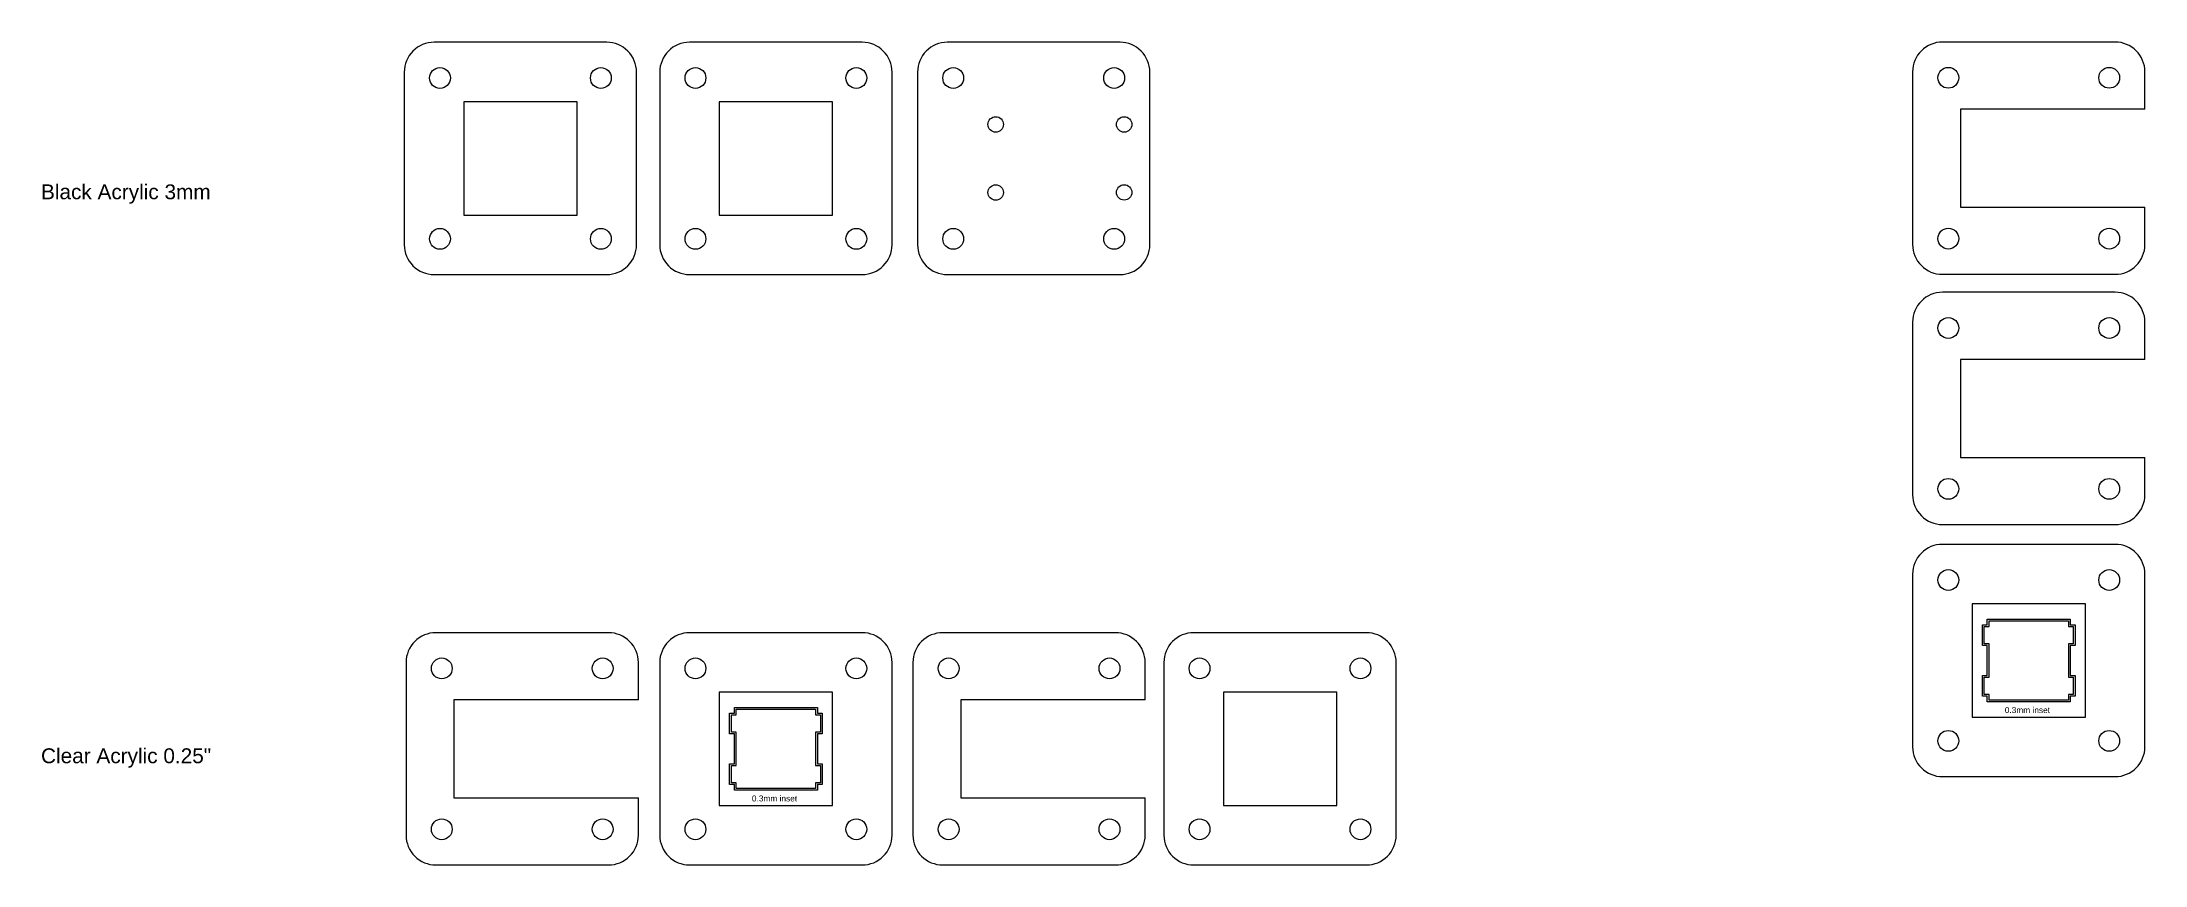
# Model space of a CAD drawing. Header units: millimetres. Extents: x -114 to 240, y -10 to 128.
import ezdxf

# ---------------------------------------------------------------- set-up
doc = ezdxf.new("R2010")
doc.units = ezdxf.units.MM
doc.layers.get('0').update_dxf_attribs({"color": 5})
doc.layers.add('Boxes', color=3, linetype='Continuous')
doc.layers.add('Hidden', color=6, linetype='Continuous')
doc.layers.add('Cuts', color=7, linetype='Continuous', lineweight=0)
doc.styles.get("Standard").update_dxf_attribs({"font": 'Arial.ttf'})

# ---------------------------------------------------------------- blocks, each defined once
blk = doc.blocks.new('Cherry Hole Inset')
at = {"layer": 'Cuts'}
blk.add_lwpolyline([(1.1114, 0.3), (1.1114, 1.2787), (0.3, 1.2787), (0.3, 4.1726), (1.1114, 4.1726), (1.1114, 9.7726), (0.3, 9.7726), (0.3, 12.6665), (1.1114, 12.6665), (1.1114, 13.6452), (14.4565, 13.6452), (14.4565, 12.6665), (15.2679, 12.6665), (15.2679, 9.7726), (14.4565, 9.7726), (14.4565, 4.1726), (15.2679, 4.1726), (15.2679, 1.2787), (14.4565, 1.2787), (14.4565, 0.3)], close=True, dxfattribs=at)
at = {"layer": 'Hidden'}
blk.add_lwpolyline([(0.8114, 0), (0.8114, 0.9787), (0, 0.9787), (0, 4.4726), (0.8114, 4.4726), (0.8114, 9.4726), (0, 9.4726), (0, 12.9665), (0.8114, 12.9665), (0.8114, 13.9452), (14.7565, 13.9452), (14.7565, 12.9665), (15.5679, 12.9665), (15.5679, 9.4726), (14.7565, 9.4726), (14.7565, 4.4726), (15.5679, 4.4726), (15.5679, 0.9787), (14.7565, 0.9787), (14.7565, 0)], close=True, dxfattribs=at)
blk = doc.blocks.new('Cherry Cutout 1')
at = {"layer": 'Boxes'}
blk.add_lwpolyline([(0, 0), (19.05, 0), (19.05, 19.05), (0, 19.05)], close=True, dxfattribs=at)
blk.add_blockref('Cherry Hole Inset', (1.74, 2.55))
at = {"layer": 'Hidden'}
blk.add_text('0.3mm inset', height=1, dxfattribs=at).set_placement((5.49, 0.68))

msp = doc.modelspace()

# ---------------------------------------------------------------- linework, layer by layer
at = {"layer": 'Cuts'}
for points in [[(-47.95, 89.28), (-18.9, 89.28, 0.414214), (-13.9, 94.28), (-13.9, 123.33, 0.414214), (-18.9, 128.33), (-47.95, 128.33, 0.414214), (-52.95, 123.33), (-52.95, 94.28, 0.414214)], [(-5, 89.28), (24.05, 89.28, 0.414214), (29.05, 94.28), (29.05, 123.33, 0.414214), (24.05, 128.33), (-5, 128.33, 0.414214), (-10, 123.33), (-10, 94.28, 0.414214)], [(38.34, 89.28), (67.39, 89.28, 0.414214), (72.39, 94.28), (72.39, 123.33, 0.414214), (67.39, 128.33), (38.34, 128.33, 0.414214), (33.34, 123.33), (33.34, 94.28, 0.414214)], [(205.63, 4.86), (234.68, 4.86, 0.414214), (239.68, 9.86), (239.68, 38.91, 0.414214), (234.68, 43.91), (205.63, 43.91, 0.414214), (200.63, 38.91), (200.63, 9.86, 0.414214)], [(-5, -10), (24.05, -10, 0.414214), (29.05, -5), (29.05, 24.05, 0.414214), (24.05, 29.05), (-5, 29.05, 0.414214), (-10, 24.05), (-10, -5, 0.414214)], [(79.75, -10), (108.8, -10, 0.414214), (113.8, -5), (113.8, 24.05, 0.414214), (108.8, 29.05), (79.75, 29.05, 0.414214), (74.75, 24.05), (74.75, -5, 0.414214)]]:
    msp.add_lwpolyline(points, format="xyb", close=True, dxfattribs=at)
for points in [[(239.68, 117.1), (239.68, 123.37, 0.414214), (234.68, 128.37), (205.63, 128.37, 0.414214), (200.63, 123.37), (200.63, 94.32, 0.414214), (205.63, 89.32), (234.68, 89.32, 0.414214), (239.68, 94.32), (239.68, 100.6)], [(239.68, 75.01), (239.68, 81.29, 0.414214), (234.68, 86.29), (205.63, 86.29, 0.414214), (200.63, 81.29), (200.63, 52.24, 0.414214), (205.63, 47.24), (234.68, 47.24, 0.414214), (239.68, 52.24), (239.68, 58.51)], [(-13.6, 17.78), (-13.6, 24.05, 0.414214), (-18.6, 29.05), (-47.65, 29.05, 0.414214), (-52.65, 24.05), (-52.65, -5, 0.414214), (-47.65, -10), (-18.6, -10, 0.414214), (-13.6, -5), (-13.6, 1.28)], [(71.61, 17.78), (71.61, 24.05, 0.414214), (66.61, 29.05), (37.56, 29.05, 0.414214), (32.56, 24.05), (32.56, -5, 0.414214), (37.56, -10), (66.61, -10, 0.414214), (71.61, -5), (71.61, 1.28)]]:
    msp.add_lwpolyline(points, format="xyb", dxfattribs=at)
for points in [[(-42.95, 99.28), (-23.9, 99.28), (-23.9, 118.33), (-42.95, 118.33)], [(0, 99.28), (19.05, 99.28), (19.05, 118.33), (0, 118.33)], [(84.75, 0), (103.8, 0), (103.8, 19.05), (84.75, 19.05)]]:
    msp.add_lwpolyline(points, close=True, dxfattribs=at)
for points in [[(239.68, 117.1), (208.68, 117.1), (208.68, 100.6), (239.68, 100.6)], [(239.68, 75.01), (208.68, 75.01), (208.68, 58.51), (239.68, 58.51)], [(-13.6, 17.78), (-44.6, 17.78), (-44.6, 1.28), (-13.6, 1.28)], [(71.61, 17.78), (40.61, 17.78), (40.61, 1.28), (71.61, 1.28)]]:
    msp.add_lwpolyline(points, dxfattribs=at)
for centre, radius in [((-46.95, 122.33), 1.75), ((-19.9, 122.33), 1.75), ((-4, 122.33), 1.75), ((23.05, 122.33), 1.75), ((39.34, 122.33), 1.75), ((66.39, 122.33), 1.75), ((206.63, 122.37), 1.75), ((233.68, 122.37), 1.75), ((46.48, 114.52), 1.3), ((68.07, 114.52), 1.3), ((46.48, 103.08), 1.3), ((68.07, 103.09), 1.3), ((-46.95, 95.28), 1.75), ((-19.9, 95.28), 1.75), ((-4, 95.28), 1.75), ((23.05, 95.28), 1.75), ((39.34, 95.28), 1.75), ((66.39, 95.28), 1.75), ((206.63, 95.32), 1.75), ((233.68, 95.32), 1.75), ((206.63, 80.29), 1.75), ((233.68, 80.29), 1.75), ((206.63, 53.24), 1.75), ((233.68, 53.24), 1.75), ((206.63, 37.91), 1.75), ((233.68, 37.91), 1.75), ((-46.65, 23.05), 1.75), ((-19.6, 23.05), 1.75), ((-4, 23.05), 1.75), ((23.05, 23.05), 1.75), ((38.56, 23.05), 1.75), ((65.61, 23.05), 1.75), ((80.75, 23.05), 1.75), ((107.8, 23.05), 1.75), ((206.63, 10.86), 1.75), ((233.68, 10.86), 1.75), ((-46.65, -4), 1.75), ((-19.6, -4), 1.75), ((-4, -4), 1.75), ((23.05, -4), 1.75), ((38.56, -4), 1.75), ((65.61, -4), 1.75), ((80.75, -4), 1.75), ((107.8, -4), 1.75)]:
    msp.add_circle(centre, radius, dxfattribs=at)

# ---------------------------------------------------------------- block references
for p in [(210.63, 14.86), (0, 0)]:
    msp.add_blockref('Cherry Cutout 1', p)

# ---------------------------------------------------------------- texts
at = {"layer": 'Hidden'}
for s, p in [('Black Acrylic 3mm', (-114.02, 101.94)), ('Clear Acrylic 0.25"', (-114.02, 7.11))]:
    msp.add_text(s, height=2.5, dxfattribs=at).set_placement(p)

doc.saveas('drawing.dxf')
